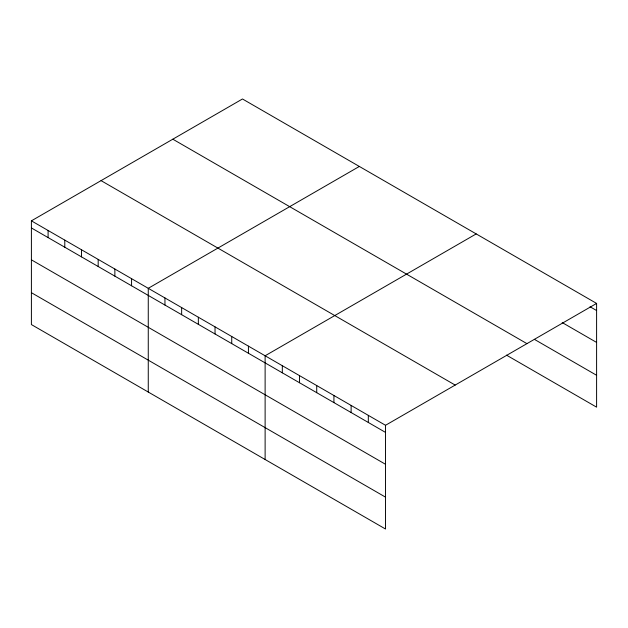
<?xml version="1.0" encoding="UTF-8"?>
<svg xmlns="http://www.w3.org/2000/svg" width="628" height="628" viewBox="0 0 628 628"><rect width="100%" height="100%" fill="white"/><g stroke="black" fill="none" stroke-linecap="round" stroke-linejoin="round"><path stroke-width="0.94" d="M31.4 220.844L385.521 425.289L385.521 529.019L31.4 324.574L31.4 220.844L242.479 98.981L596.6 303.426L596.6 407.156L506.506 355.142M359.342 166.444L148.263 288.307L148.263 392.037M476.197 233.914L265.118 355.778L265.118 459.508M385.521 425.289L596.6 303.426M590.045 306.754L596.6 310.538M562.201 322.564L596.6 342.425M534.35 339.332L596.6 375.277M172.826 139.196L526.947 343.642M101.053 180.629L455.174 385.074M31.4 227.948L385.521 432.402M31.4 259.835L385.521 464.288M31.4 292.687L385.521 497.14M368.322 415.359L368.322 422.471M351.123 405.429L351.123 412.541M333.923 395.499L333.923 402.611M316.724 385.568L316.724 392.681M299.525 375.638L299.525 382.75M282.317 365.708L282.317 372.82M248.429 346.138L248.429 353.25M231.732 336.506L231.732 343.61M215.035 326.866L215.035 333.97M198.346 317.226L198.346 324.338M181.649 307.587L181.649 314.699M164.952 297.947L164.952 305.059M131.566 278.675L131.566 285.779M114.869 269.035L114.869 276.147M98.18 259.395L98.18 266.507M81.483 249.756L81.483 256.868M64.786 240.116L64.786 247.228M48.097 230.484L48.097 237.588"/></g></svg>
